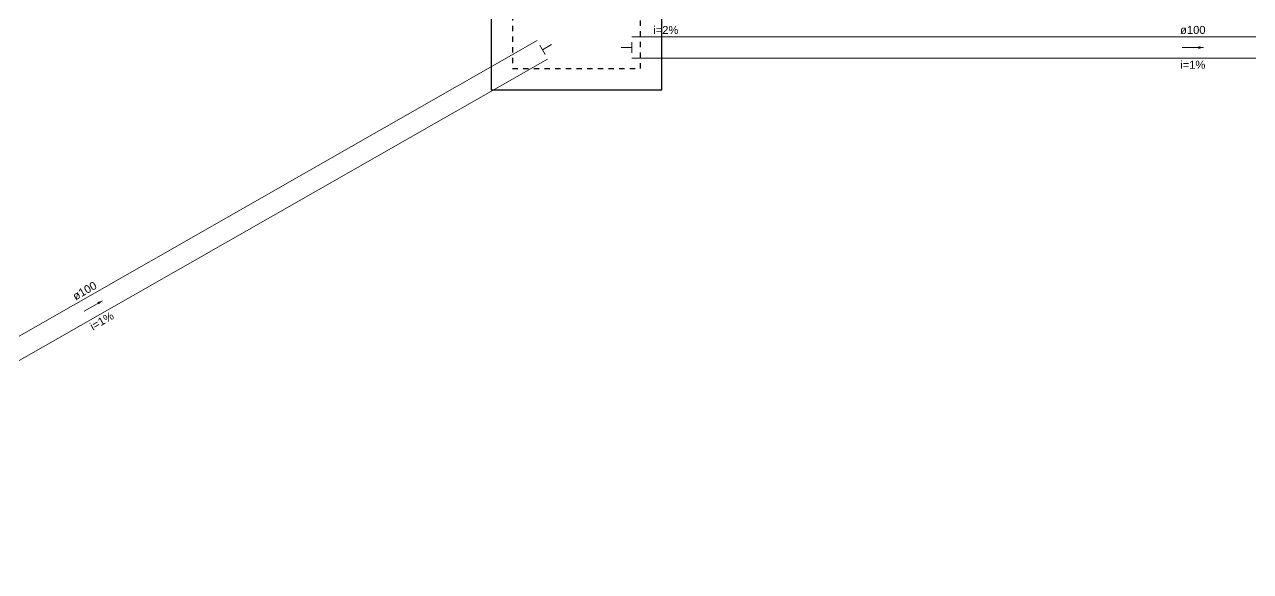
# Model space of a CAD drawing. Header units: millimetres. Extents: x 270 to 744, y -31 to 127.
# Drawn here: x 385.02 to 408, y -3.19 to 7.05 of the extents above; entities that cross this region are included whole.
import ezdxf

# ---------------------------------------------------------------- set-up
doc = ezdxf.new("R2010")
doc.units = ezdxf.units.MM
doc.header["$LTSCALE"] = 0.01
doc.header["$MEASUREMENT"] = 0
doc.linetypes.add('Dashed', pattern=[0.75, 0.5, -0.25])
doc.layers.add('Simbolos', color=5, linetype='Continuous')
doc.layers.add('Simbolos_int', color=2, linetype='Continuous')
for name, color, linetype, lineweight in [('TQ-Condutos', 3, 'Continuous', 5), ('TQ-Conexões', 9, 'Continuous', 5), ('TQ-Sentido conduto', 9, 'Continuous', 5), ('TQ-Textos conduto', 7, 'Continuous', 5)]:
    doc.layers.add(name, color=color, linetype=linetype, lineweight=lineweight)
doc.styles.add('Arial', font='arial.ttf')

msp = doc.modelspace()

# ---------------------------------------------------------------- hatches: boundary and pattern name
at = {"layer": 'TQ-Sentido conduto', "linetype": 'Continuous'}
for points in [[(407.119, 6.617), (407.023, 6.643), (407.023, 6.591)], [(386.48, 1.876), (386.383, 1.85), (386.408, 1.805)]]:
    msp.add_hatch(color=256, dxfattribs=at).paths.add_polyline_path(points)

# ---------------------------------------------------------------- linework, layer by layer
at = {"layer": 'Simbolos', "linetype": 'Continuous'}
msp.add_lwpolyline([(393.767, 5.824), (396.967, 5.824), (396.967, 9.024), (393.767, 9.024), (393.767, 5.824), (393.767, 5.824)], dxfattribs=at)
at = {"layer": 'Simbolos_int', "linetype": 'Dashed'}
msp.add_lwpolyline([(394.167, 6.224), (396.567, 6.224), (396.567, 8.624), (394.167, 8.624), (394.167, 6.224), (394.167, 6.224)], dxfattribs=at)
at = {"layer": 'TQ-Condutos'}
for p, q in [((377.787, -2.846), (394.626, 6.747)), ((396.404, 6.817), (417.434, 6.817)), ((377.985, -3.194), (394.824, 6.4)), ((396.404, 6.417), (417.434, 6.417))]:
    msp.add_line(p, q, dxfattribs=at)
at = {"layer": 'TQ-Conexões'}
for p, q in [((394.899, 6.672), (394.725, 6.573)), ((396.404, 6.717), (396.404, 6.517)), ((394.775, 6.487), (394.676, 6.66)), ((396.204, 6.617), (396.404, 6.617))]:
    msp.add_line(p, q, dxfattribs=at)
at = {"layer": 'TQ-Sentido conduto'}
for points in [[(406.719, 6.617), (407.119, 6.617)], [(386.132, 1.678), (386.48, 1.876)]]:
    msp.add_lwpolyline(points, dxfattribs=at)

# ---------------------------------------------------------------- texts
at = {"layer": 'TQ-Textos conduto', "char_height": 0.15, "width": 0.72, "attachment_point": 8, "line_spacing_factor": 0.6, "style": 'Arial'}
for s, insert in [('i=2%', (397.04, 6.869)), ('ø100', (406.919, 6.868)), ('i=1%', (406.919, 6.218))]:
    msp.add_mtext(s, dxfattribs=dict(at, insert=insert))
at = {"layer": 'TQ-Textos conduto', "char_height": 0.15, "width": 0.72, "attachment_point": 8, "rotation": 29.6735, "line_spacing_factor": 0.6, "style": 'Arial'}
for s, insert in [('ø100', (386.182, 1.994)), ('i=1%', (386.504, 1.43))]:
    msp.add_mtext(s, dxfattribs=dict(at, insert=insert))

doc.saveas('drawing.dxf')
